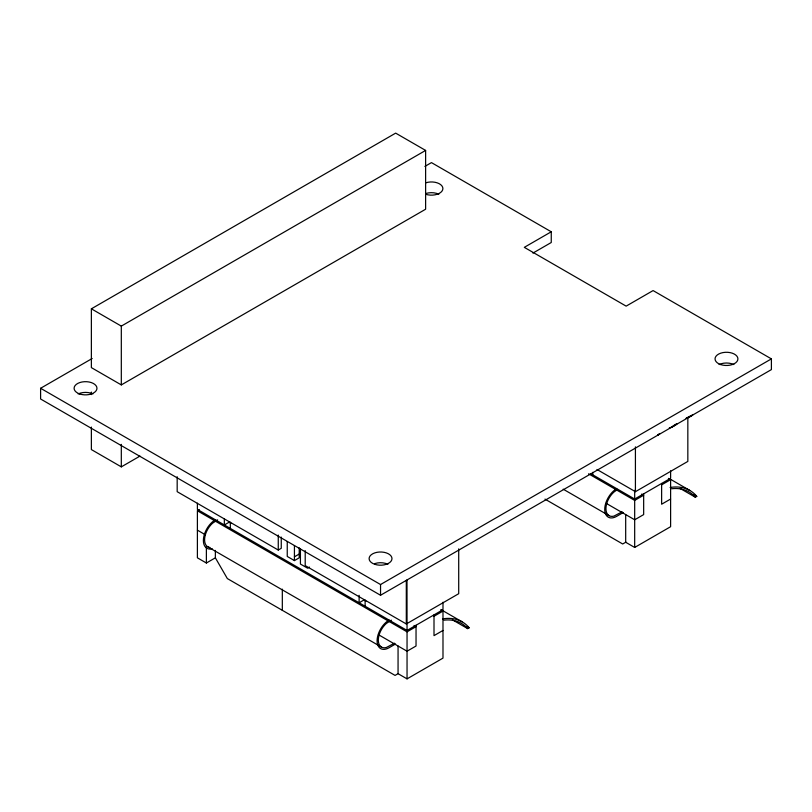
<?xml version="1.0" encoding="UTF-8"?>
<svg xmlns="http://www.w3.org/2000/svg" width="812" height="812" viewBox="0 0 812 812"><rect width="100%" height="100%" fill="white"/><g stroke="black" fill="none" stroke-linecap="round" stroke-linejoin="round"><path stroke-width="1.22" d="M670.803 427.579C682.496 419.185 675.117 426.868 669.291 427.883M686.231 418.119C697.244 412.242 692.189 415.957 686.231 418.464M616.785 489.991L613.913 492.082A15.235 8.8 -60 0 0 605.935 508.708A15.235 8.8 -60 0 0 613.913 516.117L622.175 511.783M91.37 308.814L395.667 133.127L425.62 150.423L425.62 209.222L121.313 384.908L91.37 367.613L91.37 308.814L121.313 326.109L425.62 150.423M532.936 253.09L551.257 242.504L551.257 231.785L524.308 247.345L626.143 306.134L653.092 290.574L771.4 358.884L771.4 369.602L380.544 595.257L40.6 398.996L40.6 388.278L92.203 358.488M424.869 166.419L431.456 162.613L551.257 231.785M91.37 427.082L91.37 449.574L121.313 466.87L139.989 456.09M215.363 550.414L215.363 557.824L206.38 563.01L197.397 557.824L197.397 510.789L199.387 509.642M217.616 519.863L212.571 523.212A15.235 8.8 -60 0 0 204.685 538.153A15.235 8.8 -60 0 0 209.973 547.501M177.178 476.745L177.178 491.686L278.262 550.039L281.257 548.313L281.257 537.077M294.431 556.809L299.222 554.038M287.245 541.584L287.245 556.443L294.431 560.595L299.222 557.824L299.222 547.795M309.524 567.091L307.616 568.197L300.42 564.046L300.42 549.064M40.6 388.278L380.544 584.538L771.4 358.884M659.303 433.912L657.781 435.13L660.054 433.476M391.333 620.155L386.289 623.504A15.235 8.8 -60 0 0 378.311 640.13A15.235 8.8 -60 0 0 386.289 647.529L394.551 643.195M305.21 550.617L305.21 565.609L406.304 623.961L458.709 593.704L458.709 548.882M596.972 469.478L635.42 491.686L687.835 461.419L687.835 417.845M197.397 503.186L197.397 509.408L407.045 630.447L442.987 609.7L442.987 602.23M590.486 473.518L634.679 499.035L670.611 478.278L670.611 470.808M197.397 510.789L407.045 631.837L416.038 626.651L414.039 625.494M434.004 616.267L442.987 611.081L442.987 658.116L407.045 678.873L398.063 673.676L398.063 646.017M588.568 473.802L634.679 500.415L643.662 495.229L641.663 494.072M661.628 484.855L670.611 479.669L670.611 526.704L634.679 547.45L625.687 542.264L625.687 514.595M395.566 643.997L389.08 647.743A16.94 9.785 -60 0 1 377.093 640.83A16.94 9.785 -60 0 1 389.08 620.074M623.19 512.575L616.704 516.32A16.94 9.785 -60 0 1 604.727 509.408A16.94 9.785 -60 0 1 616.704 488.651M442.987 630.447L434.004 635.634L434.004 614.887M670.611 499.035L661.628 504.222L661.628 483.465M452.406 619.8L467.702 628.63L469.143 627.798L467.59 626.022A74.805 43.188 -60 0 0 442.499 618.906M680.03 488.388L695.326 497.218L696.767 496.386L695.214 494.599A74.805 43.188 -60 0 0 670.123 487.494M398.337 673.524L395.068 675.411L227.34 578.57L215.363 557.824M625.961 542.101L622.692 543.989L544.974 499.116M670.032 479.019L689.703 490.377M668.418 478.4L670.611 479.669M693.489 494.488L696.767 496.386M606.138 503.308L634.679 519.781L643.662 514.595L643.662 493.848M563.203 489.189L609.091 515.681M441.312 609.812L462.069 621.789M440.794 609.812L442.987 611.081M466.961 626.539L469.143 627.798M231.136 523.354L229.136 522.207L224.345 524.968L224.345 518.746M365.918 601.164L363.918 600.017L359.127 602.778L359.127 595.318M197.397 530.155L205.375 534.773M378.514 634.72L407.045 651.204L416.038 646.017L416.038 625.26M207.75 546.811L381.457 647.103M695.326 497.218L694.25 495.97A73.11 42.204 -60 0 0 671.656 488.753M467.702 628.63L466.616 627.392A73.11 42.204 -60 0 0 444.032 620.165M635.42 446.864L635.42 491.686M634.679 490.316L634.679 499.035M634.679 500.415L634.679 547.45M592.74 472.33L592.74 474.827M407.005 579.981L407.045 630.447M407.045 631.837L407.045 678.873M406.304 580.387L406.304 623.961M380.544 584.538L380.544 595.257M365.116 600.017L365.116 606.239M294.431 545.573L294.431 560.595M282.322 589.147L282.322 610.319M278.262 535.057L278.262 550.039M230.334 522.207L230.334 528.429M206.38 546.659L206.38 563.01M121.313 326.109L121.313 384.908M121.313 444.367L121.313 466.87M91.37 392.084L91.37 394.581M78.175 393.942A11.439 6.608 0 0 1 92.883 393.942M425.742 193.56A11.439 6.608 0 0 1 438.815 194.22M719.117 364.547A11.439 6.608 0 0 1 733.825 364.547M374.819 563.599A11.439 6.608 0 0 1 387.892 564.269M425.742 182.832A11.439 6.608 0 0 1 442.895 188.557A11.439 6.608 0 0 1 425.742 194.271M212.267 548.77A16.94 9.785 -60 0 1 203.487 538.671A16.94 9.785 -60 0 1 215.363 519.781M720.751 364.598A11.439 6.608 0 0 0 737.915 358.884A11.439 6.608 0 0 0 720.751 353.159A11.439 6.608 0 0 0 720.751 364.598M374.819 564.32A11.439 6.608 0 0 0 391.983 558.605A11.439 6.608 0 0 0 374.819 552.881A11.439 6.608 0 0 0 374.819 564.32M79.809 393.993A11.439 6.608 0 0 0 96.963 388.278A11.439 6.608 0 0 0 79.809 382.553A11.439 6.608 0 0 0 79.809 393.993"/></g></svg>
